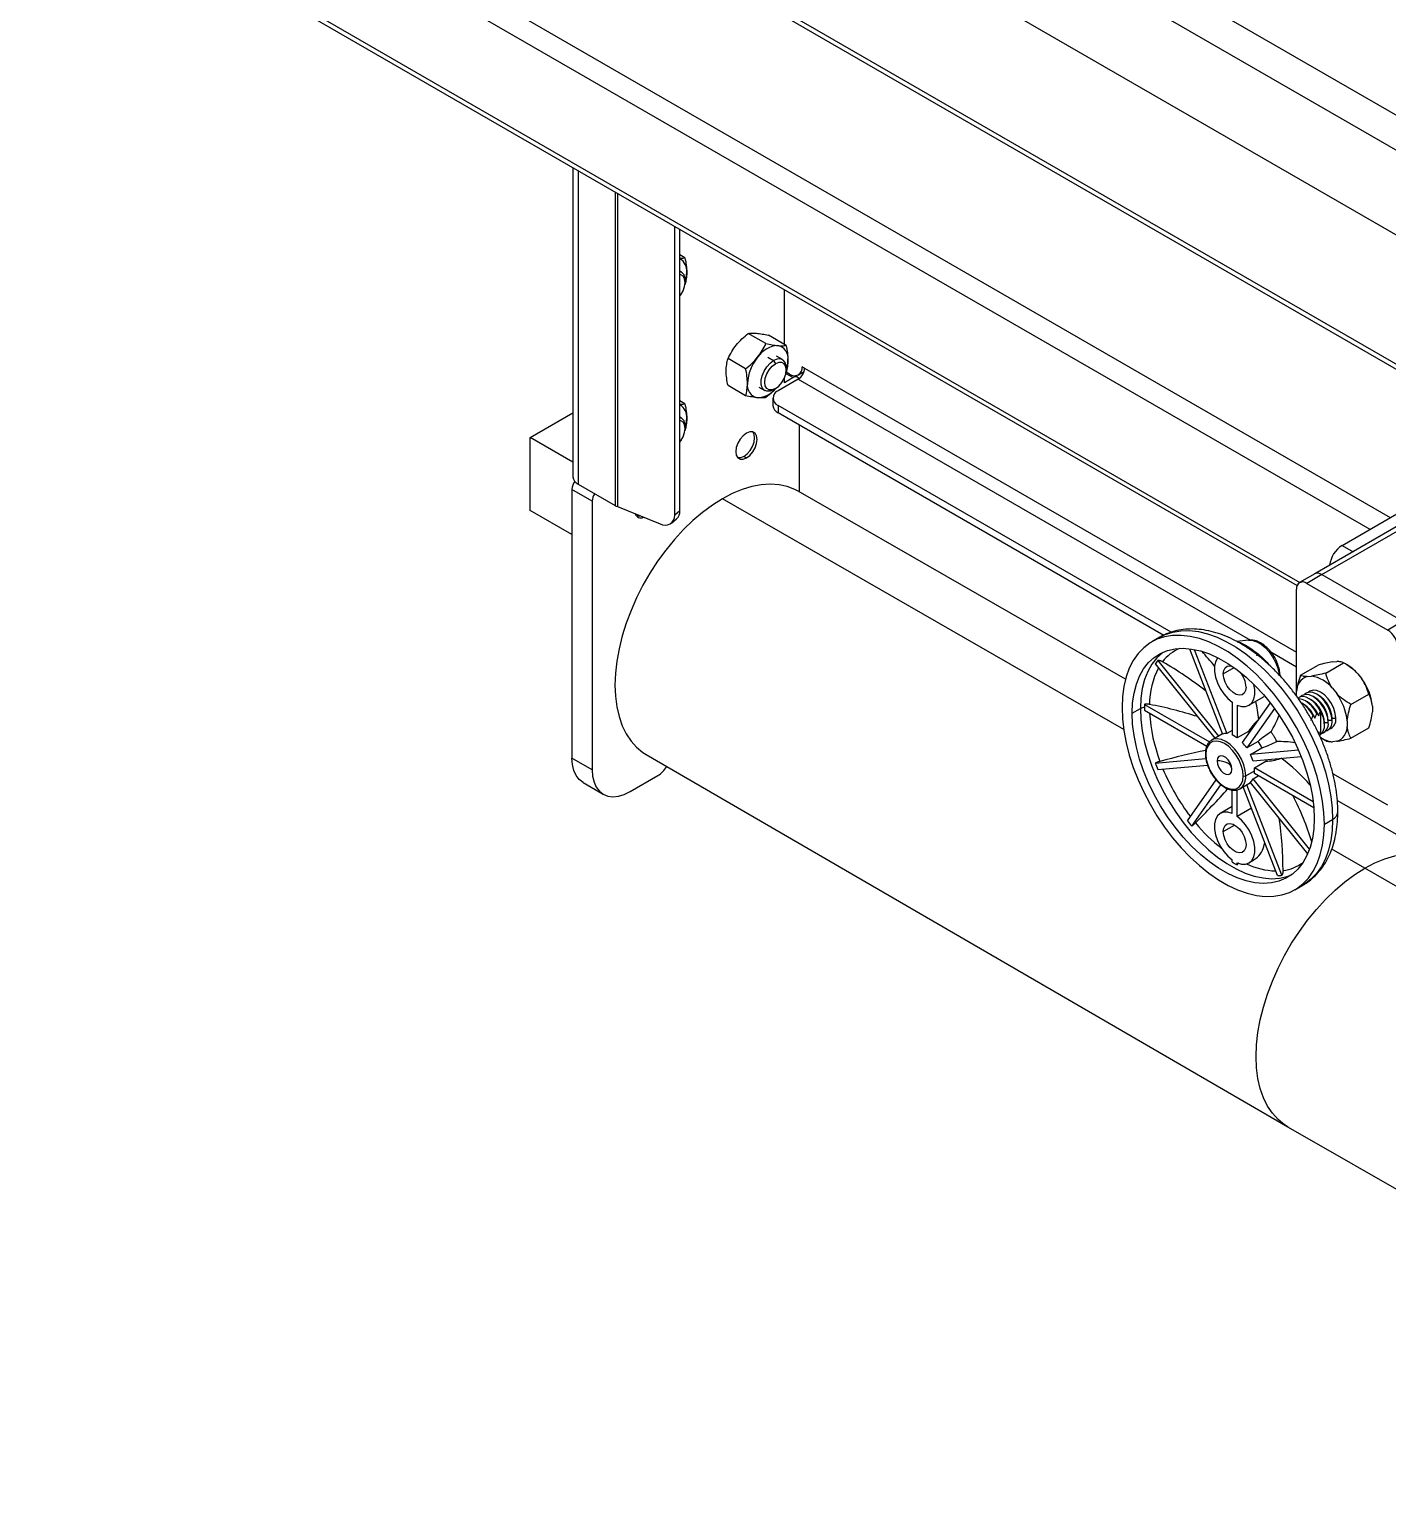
# Model space of a CAD drawing. Header units: millimetres. Extents: x 2 to 418, y 2 to 295.
# Drawn here: x 323.03 to 348.35, y 81.36 to 108.69 of the extents above; entities that cross this region are included whole.
import ezdxf

# ---------------------------------------------------------------- set-up
doc = ezdxf.new("R2010")
doc.units = ezdxf.units.MM

msp = doc.modelspace()

# ---------------------------------------------------------------- linework, layer by layer
at = {"color": 7, "linetype": 'Continuous', "lineweight": 25}
for p, q in [((325.67419, 115.53643), (350.84719, 101.00436)), ((350.92529, 101.04945), (325.80751, 115.54963)), ((323.22288, 114.12132), (348.39589, 99.58926)), ((335.15871, 112.56357), (353.21927, 102.13743)), ((323.08956, 111.93068), (346.66251, 98.3223)), ((347.12309, 98.52802), (361.68949, 106.93702)), ((360.69621, 106.45377), (346.98977, 98.54122)), ((333.16617, 106.11358), (333.16617, 100.34801)), ((335.06311, 99.63443), (335.06311, 105.0185)), ((335.15871, 99.71324), (335.15871, 104.96331)), ((335.25244, 104.43208), (335.15871, 104.4862)), ((335.18644, 104.16823), (335.15871, 104.18424)), ((335.25549, 103.9748), (335.25549, 104.01562)), ((337.10575, 102.81748), (337.10575, 103.83931)), ((336.76094, 102.83255), (336.43232, 103.02225)), ((337.13806, 102.79883), (336.80945, 102.98853)), ((336.38381, 102.36341), (336.0552, 102.55311)), ((336.9054, 102.51847), (336.94076, 102.45723)), ((337.07205, 102.53497), (336.96127, 102.59893)), ((337.20003, 102.26657), (337.13932, 102.30162)), ((337.1411, 102.34154), (337.1411, 102.38236)), ((337.35407, 102.20678), (337.30613, 102.23445)), ((337.36668, 102.25007), (337.4715, 102.31058)), ((337.48287, 102.37547), (337.43573, 102.40268)), ((336.38381, 101.86055), (336.0552, 102.05025)), ((336.62797, 102.02156), (336.73875, 101.95761)), ((336.9054, 101.97411), (336.94076, 101.99453)), ((337.36502, 102.17134), (336.9879, 101.95363)), ((337.27074, 102.19853), (337.10575, 102.10328)), ((337.10575, 102.10328), (337.10575, 102.18989)), ((335.25244, 101.71028), (335.15871, 101.76439)), ((336.89027, 101.81757), (336.89027, 101.68148)), ((344.31467, 97.45184), (336.9879, 101.6815)), ((336.9879, 101.6815), (336.9879, 101.54541)), ((332.36813, 101.08276), (333.16617, 101.54346)), ((335.18644, 101.44643), (335.15871, 101.46244)), ((344.17614, 97.39572), (336.9879, 101.54541)), ((347.50022, 99.0722), (351.74286, 101.52142)), ((335.25549, 101.25299), (335.25549, 101.29381)), ((337.38859, 100.06774), (337.38859, 101.31409)), ((332.36813, 99.72186), (332.36813, 101.08276)), ((333.16617, 100.62206), (332.36813, 101.08276)), ((333.52307, 99.89896), (333.14595, 100.11667)), ((333.14595, 100.11667), (333.14595, 95.10855)), ((333.2638, 100.21194), (333.95029, 99.81564)), ((343.46386, 96.58006), (337.36538, 100.08106)), ((333.52307, 99.89896), (333.52307, 94.89084)), ((333.9948, 99.79408), (334.79006, 99.47262)), ((333.14595, 99.27283), (332.36813, 99.72186)), ((335.0021, 99.48761), (335.0977, 99.56642)), ((335.15871, 99.71324), (335.06311, 99.63443)), ((346.98977, 98.54122), (346.70693, 98.37794)), ((347.12309, 98.52802), (346.84025, 98.36473)), ((347.12309, 98.52802), (348.63159, 97.65718)), ((346.65169, 96.34908), (346.65169, 98.25584)), ((346.84025, 98.36473), (348.34875, 97.4939)), ((348.63159, 97.65718), (348.34875, 97.4939)), ((344.10375, 97.36019), (343.95139, 97.27223)), ((344.0968, 97.35613), (344.10375, 97.36019)), ((345.75707, 97.30552), (345.53551, 97.28028)), ((344.65492, 97.14608), (345.27181, 95.55611)), ((344.74474, 97.13232), (345.35346, 95.56341)), ((344.01816, 96.86173), (345.12939, 95.47936)), ((344.0653, 96.9288), (345.19842, 95.51921)), ((346.7224, 96.65134), (347.05238, 96.84184)), ((347.1938, 96.69349), (347.52379, 96.88399)), ((347.31917, 96.90019), (347.39843, 96.90728)), ((347.59458, 96.84311), (347.52388, 96.88394)), ((346.84776, 96.62805), (346.92702, 96.63514)), ((347.79057, 96.6809), (347.86983, 96.5823)), ((345.76339, 96.09311), (346.0448, 96.25556)), ((346.65169, 96.26062), (346.65169, 96.34908)), ((346.92279, 96.19421), (346.88744, 96.21462)), ((346.9935, 96.23503), (346.95815, 96.25544)), ((347.06421, 96.27585), (347.02886, 96.29626)), ((347.12314, 96.32347), (347.09957, 96.33708)), ((347.31917, 96.40876), (347.39843, 96.31016)), ((347.66521, 96.10707), (347.99519, 96.29756)), ((343.58756, 95.94246), (343.73992, 96.03042)), ((343.81663, 96.10957), (345.02765, 95.41047)), ((343.81663, 96.0007), (344.97684, 95.33093)), ((345.44961, 96.15014), (345.44961, 95.53766)), ((345.54389, 96.09572), (345.54389, 95.48323)), ((346.15944, 96.13699), (345.64004, 95.39797)), ((346.23893, 96.03235), (345.72169, 95.2964)), ((346.78137, 96.11257), (346.74602, 96.13298)), ((346.85208, 96.15339), (346.81673, 96.1738)), ((347.09952, 95.98161), (347.09952, 95.54953)), ((348.0659, 96.07694), (348.0659, 95.97126)), ((347.17023, 95.72475), (347.17023, 95.76557)), ((347.24095, 95.76557), (347.17023, 95.76557)), ((347.24095, 95.76557), (347.24095, 95.80639)), ((347.31166, 95.80639), (347.24095, 95.80639)), ((347.31166, 95.80639), (347.31166, 95.84721)), ((347.38237, 95.84721), (347.31166, 95.84721)), ((347.38237, 95.84721), (347.38237, 95.87442)), ((347.5945, 95.80481), (347.5945, 95.69912)), ((347.66521, 95.4785), (347.99519, 95.66899)), ((345.06928, 95.44466), (345.06162, 95.43997)), ((345.27008, 95.56058), (345.06928, 95.44466)), ((345.44961, 95.61892), (345.35346, 95.56341)), ((345.75602, 95.60569), (345.54389, 95.48323)), ((345.93382, 95.41886), (345.72169, 95.2964)), ((347.06417, 95.59796), (347.05566, 95.57647)), ((347.07541, 95.53548), (347.09952, 95.54953)), ((347.12302, 95.47722), (347.19372, 95.4364)), ((347.39843, 95.42014), (347.31917, 95.41306)), ((334.53228, 95.17345), (346.48927, 88.23234)), ((345.79207, 95.17449), (346.0042, 95.29695)), ((346.68796, 95.2546), (345.79207, 95.17449)), ((346.73884, 95.13343), (345.83921, 95.05299)), ((333.52307, 94.89084), (333.14595, 95.10855)), ((344.01816, 95.01588), (344.96014, 95.10011)), ((344.0653, 94.89438), (344.99126, 94.97717)), ((345.70299, 94.77567), (345.86798, 94.87092)), ((345.86497, 94.92709), (346.07711, 95.04955)), ((346.96176, 94.29393), (345.86497, 94.92709)), ((333.3531, 94.65071), (333.73022, 94.433)), ((334.23018, 94.4825), (334.74873, 94.78185)), ((344.61587, 93.94076), (345.15029, 94.70115)), ((344.69752, 93.83919), (345.24079, 94.61218)), ((345.59424, 94.53531), (345.79508, 94.65125)), ((346.29598, 92.91642), (345.6544, 94.57004)), ((346.37763, 92.92372), (345.72342, 94.60988)), ((346.86052, 93.32585), (345.79207, 94.65499)), ((345.83921, 94.72207), (345.93537, 94.77758)), ((346.8935, 93.41053), (345.83921, 94.72207)), ((346.97364, 94.1782), (345.86497, 94.81822)), ((348.34875, 94.22774), (347.32796, 94.81702)), ((345.44961, 94.07474), (345.44961, 94.51177)), ((345.54389, 94.02031), (345.54389, 94.51651)), ((345.59424, 94.53531), (345.60189, 94.53999)), ((349.3557, 93.19769), (347.40936, 94.31504)), ((345.44961, 94.20407), (345.2301, 94.07735)), ((345.80843, 94.17303), (345.54389, 94.02031)), ((347.17023, 93.87422), (347.3226, 93.96218)), ((345.44961, 93.17231), (345.44961, 93.2106)), ((345.76339, 93.15356), (345.84438, 93.20032)), ((345.54389, 93.11788), (345.54389, 93.15617)), ((346.61784, 92.6533), (346.7702, 92.74126)), ((346.77716, 92.74532), (346.7702, 92.74126)), ((346.49326, 88.23004), (358.46037, 81.35999))]:
    msp.add_line(p, q, dxfattribs=at)
at = {"color": 8, "linetype": 'Continuous', "lineweight": 25}
for p, q in [((355.15229, 103.25334), (335.15871, 114.79539)), ((354.58656, 102.92675), (335.15871, 114.14221)), ((323.03432, 113.79472), (348.01873, 99.37153)), ((323.03432, 112.05277), (346.71466, 98.3824)), ((333.2638, 106.05721), (333.2638, 100.21194)), ((333.95029, 105.66091), (333.95029, 99.81564)), ((333.9948, 105.63522), (333.9948, 99.79408)), ((336.79462, 102.58242), (336.9054, 102.51847)), ((337.1342, 102.27735), (337.27074, 102.19853)), ((337.48287, 102.37547), (346.65169, 97.08242)), ((337.36502, 102.17134), (345.79154, 97.30682)), ((336.3515, 100.72883), (336.39864, 100.70162)), ((343.43019, 95.6389), (335.95081, 99.93965)), ((347.50022, 99.0722), (347.70489, 98.95405)), ((346.16853, 97.08919), (346.65169, 96.81026)), ((345.28462, 96.67746), (345.48495, 96.79311)), ((345.28462, 93.73792), (345.49678, 93.8604)), ((347.92448, 93.05461), (347.30601, 93.41024)), ((357.24777, 87.6512), (347.92448, 93.05461))]:
    msp.add_line(p, q, dxfattribs=at)
at = {"color": 7, "linetype": 'Continuous', "lineweight": 25, "flags": 128}
for points in [[(335.15871, 103.72089), (335.1729, 103.73995), (335.21722, 103.81672), (335.24568, 103.89764), (335.25549, 103.9748), (335.24568, 104.04063), (335.21722, 104.08869), (335.1729, 104.11429), (335.15871, 104.11697)], [(336.9054, 101.97411), (336.839, 101.9468), (336.77797, 101.94375), (336.72727, 101.96522), (336.691, 102.00945), (336.6721, 102.07287), (336.6721, 102.15034), (336.691, 102.23559), (336.72727, 102.3217), (336.77797, 102.4017), (336.839, 102.46911), (336.9054, 102.51847)], [(337.1411, 102.38236), (337.1387, 102.41971), (337.1198, 102.48313), (337.08353, 102.52736), (337.03283, 102.54883), (336.97181, 102.54578), (336.9054, 102.51847)], [(336.94076, 101.99453), (336.87885, 101.97011), (336.823, 101.97073), (336.77867, 101.99633), (336.75022, 102.04439), (336.74041, 102.11022), (336.75022, 102.18738), (336.77867, 102.2683), (336.823, 102.34507), (336.87885, 102.41017), (336.94076, 102.45723)], [(336.94076, 101.99453), (337.00267, 102.04159), (337.05852, 102.10669), (337.10284, 102.18346), (337.1313, 102.26439), (337.1411, 102.34154), (337.1313, 102.40737), (337.10284, 102.45544), (337.05852, 102.48103), (337.00267, 102.48165), (336.94076, 102.45723)], [(335.15871, 100.99908), (335.1729, 101.01815), (335.21722, 101.09492), (335.24568, 101.17584), (335.25549, 101.25299), (335.24568, 101.31883), (335.21722, 101.36689), (335.1729, 101.39249), (335.15871, 101.39517)], [(336.39864, 101.16433), (336.33673, 101.11726), (336.28088, 101.05216), (336.23656, 100.97539), (336.2081, 100.89447), (336.19829, 100.81732), (336.2081, 100.75148), (336.23656, 100.70342), (336.28088, 100.67782), (336.33673, 100.6772), (336.39864, 100.70162)], [(336.3515, 100.72883), (336.41341, 100.7759), (336.46926, 100.841), (336.51358, 100.91777), (336.54204, 100.99869), (336.55185, 101.07584), (336.54204, 101.14168), (336.51475, 101.18854)], [(336.39864, 100.70162), (336.46055, 100.74868), (336.5164, 100.81379), (336.56073, 100.89056), (336.58918, 100.97148), (336.59899, 101.04863), (336.58918, 101.11446), (336.56073, 101.16253), (336.5164, 101.18812), (336.46055, 101.18874), (336.39864, 101.16433)], [(336.3515, 100.72883), (336.28959, 100.70442), (336.23539, 100.70462)], [(337.36538, 100.08106), (337.30054, 100.11502), (337.15817, 100.16935), (337.0055, 100.20198), (336.84383, 100.21264), (336.67454, 100.20123), (336.49908, 100.16785), (336.31894, 100.11278), (336.13566, 100.0365), (335.95081, 99.93965)], [(335.95081, 99.93965), (335.76595, 99.82307), (335.58267, 99.68774), (335.40253, 99.53482), (335.22707, 99.36562), (335.05778, 99.18158), (334.89612, 98.98426), (334.74345, 98.77536), (334.60108, 98.55666), (334.47023, 98.33001), (334.352, 98.09736), (334.24742, 97.86069), (334.15737, 97.62202), (334.08263, 97.38339), (334.02382, 97.14682), (333.98145, 96.91434), (333.95588, 96.68794), (333.94734, 96.46954), (333.95588, 96.26101), (333.98145, 96.06412), (334.02382, 95.88056), (334.08263, 95.7119), (334.15737, 95.55956), (334.24742, 95.42486), (334.352, 95.30893), (334.47023, 95.21278), (334.53228, 95.17345)], [(334.42313, 99.62094), (334.40397, 99.61587), (334.34977, 99.61608)], [(347.17023, 93.87422), (347.1617, 94.08613), (347.13616, 94.30598), (347.09385, 94.53177), (347.03516, 94.76147), (346.96062, 94.99299), (346.8709, 95.22424), (346.76681, 95.45312), (346.6493, 95.67756), (346.51943, 95.89552), (346.37838, 96.10504), (346.22743, 96.30422), (346.06793, 96.49124), (345.90134, 96.66442), (345.72917, 96.8222), (345.55297, 96.96313), (345.37434, 97.08595), (345.1949, 97.18954), (345.01626, 97.27296), (344.84007, 97.33547), (344.66789, 97.37648), (344.5013, 97.39564), (344.34181, 97.39276), (344.19085, 97.36788), (344.0498, 97.32121), (343.91993, 97.25319), (343.80242, 97.16443), (343.69833, 97.05572), (343.60861, 96.92807), (343.53407, 96.78261), (343.47538, 96.62067), (343.43307, 96.44372), (343.40754, 96.25336), (343.399, 96.05131)], [(345.75707, 97.30552), (345.76222, 97.30604), (345.76517, 97.30628)], [(343.58756, 95.94246), (343.59627, 96.13569), (343.6223, 96.31689), (343.66539, 96.48419), (343.72509, 96.63588), (343.8008, 96.7704), (343.89173, 96.88637), (343.99696, 96.98261), (344.1154, 97.05812), (344.24584, 97.11212), (344.38693, 97.14407), (344.53724, 97.15364), (344.69522, 97.14073), (344.85924, 97.10547), (345.02763, 97.04822), (345.19866, 96.96957), (345.37057, 96.87033), (345.5416, 96.75152), (345.70999, 96.61434), (345.87401, 96.46023), (346.03199, 96.29074), (346.1823, 96.10763), (346.32339, 95.91278), (346.45383, 95.70817), (346.57227, 95.49591), (346.6775, 95.27819), (346.76843, 95.05722), (346.84414, 94.83529), (346.90384, 94.61467), (346.94693, 94.39762), (346.97297, 94.18636), (346.98167, 93.98308)], [(345.18291, 96.97766), (345.17642, 96.96975), (345.14041, 96.9033), (345.12195, 96.81969), (345.12195, 96.72304), (345.14041, 96.61812), (345.17642, 96.5101), (345.2282, 96.40428), (345.29321, 96.30588), (345.36825, 96.21976), (345.44961, 96.15014)], [(345.28462, 96.67746), (345.29321, 96.74152), (345.31829, 96.79046), (345.35783, 96.82033), (345.40863, 96.8287), (345.44174, 96.82334)], [(345.70888, 96.43254), (345.70029, 96.36849), (345.67521, 96.31955), (345.63567, 96.28968), (345.58487, 96.2813), (345.52694, 96.29511), (345.46656, 96.32996), (345.40863, 96.38305), (345.35783, 96.45007), (345.31829, 96.52559), (345.29321, 96.60349), (345.28462, 96.67746)], [(345.54389, 96.09572), (345.62525, 96.07139), (345.70028, 96.07089), (345.76529, 96.09422), (345.81708, 96.14025), (345.85308, 96.20671), (345.87154, 96.29032), (345.87154, 96.38696), (345.85658, 96.47762)], [(347.09952, 95.98161), (347.05541, 96.05378), (347.00376, 96.11854), (346.94691, 96.17297), (346.88739, 96.21465), (346.82787, 96.24169), (346.77102, 96.2529), (346.71938, 96.24777), (346.67526, 96.22653)], [(347.02881, 95.94079), (346.9847, 96.01296), (346.93305, 96.07772), (346.8762, 96.13215), (346.81668, 96.17383), (346.75716, 96.20087), (346.70031, 96.21208), (346.68759, 96.21235)], [(347.24095, 95.76557), (347.23131, 95.85567), (347.20305, 95.95075), (347.1581, 96.04435), (347.09952, 96.13007), (347.03131, 96.20208), (346.9581, 96.25547), (346.8849, 96.2866), (346.81668, 96.29335), (346.7581, 96.27526), (346.72591, 96.24941)], [(347.31166, 95.80639), (347.30202, 95.89649), (347.27376, 95.99157), (347.22881, 96.08517), (347.17023, 96.17089), (347.10202, 96.2429), (347.02881, 96.29629), (346.95561, 96.32742), (346.88739, 96.33417), (346.82881, 96.31608), (346.79662, 96.29023)], [(347.38237, 95.84721), (347.37273, 95.93731), (347.34447, 96.03239), (347.29952, 96.12599), (347.24095, 96.21171), (347.17273, 96.28372), (347.09952, 96.33711), (347.02632, 96.36824), (346.9581, 96.37499), (346.89952, 96.3569), (346.86733, 96.33105)], [(343.399, 96.05131), (343.40754, 95.8394), (343.43307, 95.61956), (343.47538, 95.39376), (343.53407, 95.16406), (343.60861, 94.93254), (343.69833, 94.7013), (343.80242, 94.47242), (343.91993, 94.24798), (344.0498, 94.03001), (344.19085, 93.82049), (344.34181, 93.62132), (344.5013, 93.43429), (344.66789, 93.26111), (344.84007, 93.10334), (345.01626, 92.9624), (345.1949, 92.83959), (345.37434, 92.736), (345.55297, 92.65257), (345.72917, 92.59007), (345.90134, 92.54906), (346.06793, 92.5299), (346.22743, 92.53278), (346.37838, 92.55766), (346.51943, 92.60432), (346.6493, 92.67234), (346.76681, 92.76111), (346.8709, 92.86981), (346.96062, 92.99747), (347.03516, 93.14292), (347.09385, 93.30486), (347.13616, 93.48181), (347.1617, 93.67217), (347.17023, 93.87422)], [(346.98167, 93.98308), (346.97297, 93.78985), (346.94693, 93.60865), (346.90384, 93.44135), (346.84414, 93.28966), (346.76843, 93.15513), (346.6775, 93.03916), (346.57227, 92.94293), (346.45383, 92.86742), (346.32339, 92.81341), (346.1823, 92.78146), (346.03199, 92.77189), (345.87401, 92.78481), (345.70999, 92.82007), (345.5416, 92.87732), (345.37057, 92.95596), (345.19866, 93.05521), (345.02763, 93.17402), (344.85924, 93.31119), (344.69522, 93.46531), (344.53724, 93.63479), (344.38693, 93.8179), (344.24584, 94.01276), (344.1154, 94.21737), (343.99696, 94.42962), (343.89173, 94.64735), (343.8008, 94.86831), (343.72509, 95.09024), (343.66539, 95.31087), (343.6223, 95.52792), (343.59627, 95.73917), (343.58756, 95.94246)], [(345.65585, 94.77567), (345.64713, 94.87004), (345.62142, 94.96974), (345.58, 95.06977), (345.52495, 95.16512), (345.45903, 95.251), (345.38555, 95.32312), (345.30819, 95.37784), (345.23082, 95.41244), (345.15734, 95.42516), (345.09142, 95.41539), (345.03637, 95.3836), (344.99496, 95.33139), (344.96924, 95.26138), (344.96053, 95.17708)], [(345.75602, 95.60569), (345.76837, 95.59649), (345.77561, 95.59087)], [(344.96053, 95.17708), (344.96924, 95.08271), (344.99496, 94.98301), (345.03637, 94.88298), (345.09142, 94.78763), (345.15734, 94.70175), (345.23082, 94.62963), (345.30819, 94.57491), (345.38555, 94.54031), (345.45903, 94.52759), (345.52495, 94.53736), (345.58, 94.56915), (345.62142, 94.62136), (345.64713, 94.69137), (345.65585, 94.77567)], [(345.44512, 94.89733), (345.43686, 94.95617), (345.41308, 95.01746), (345.37665, 95.07379), (345.33196, 95.11837), (345.28441, 95.14582), (345.23972, 95.15284), (345.20329, 95.13857), (345.17951, 95.10474), (345.17126, 95.05542)], [(333.3531, 94.65071), (333.35306, 94.65073), (333.281, 94.70656), (333.22302, 94.78234), (333.18056, 94.8762), (333.15466, 94.98584), (333.14595, 95.10855)], [(333.52307, 94.89084), (333.53178, 94.76813), (333.55768, 94.6585), (333.60014, 94.56463), (333.65812, 94.48885), (333.73018, 94.43302), (333.81455, 94.39851), (333.90916, 94.38618), (334.01167, 94.39633), (334.11956, 94.4287), (334.23018, 94.4825)], [(345.17126, 95.05542), (345.17951, 94.99657), (345.20329, 94.93529), (345.23972, 94.87896), (345.28441, 94.83438), (345.33196, 94.80693), (345.37665, 94.79991), (345.41308, 94.81418), (345.43686, 94.84801), (345.44512, 94.89733)], [(346.07406, 95.07399), (346.07531, 95.06485), (346.07711, 95.04955)], [(345.44961, 94.07474), (345.36825, 94.09907), (345.29321, 94.09957), (345.2282, 94.07624), (345.17642, 94.03021), (345.14041, 93.96375), (345.12195, 93.88014), (345.12195, 93.7835), (345.14041, 93.67858), (345.17642, 93.57055), (345.2282, 93.46473), (345.29321, 93.36634), (345.36825, 93.28021), (345.44961, 93.2106)], [(345.54389, 93.15617), (345.62525, 93.13185), (345.70028, 93.13134), (345.76529, 93.15468), (345.81708, 93.2007), (345.85308, 93.26716), (345.87154, 93.35077), (345.87154, 93.44741), (345.85308, 93.55233), (345.81708, 93.66036), (345.76529, 93.76618), (345.70028, 93.86457), (345.62525, 93.9507), (345.54389, 94.02031)], [(345.28462, 93.73792), (345.29321, 93.80197), (345.31829, 93.85091), (345.35783, 93.88078), (345.40863, 93.88915), (345.46656, 93.87535), (345.52694, 93.8405), (345.58487, 93.78741), (345.63567, 93.72039), (345.67521, 93.64487), (345.70029, 93.56697), (345.70888, 93.49299)], [(345.70888, 93.49299), (345.70029, 93.42894), (345.67521, 93.38), (345.63567, 93.35013), (345.58487, 93.34176), (345.52694, 93.35556), (345.46656, 93.39041), (345.40863, 93.4435), (345.35783, 93.51052), (345.31829, 93.58604), (345.29321, 93.66394), (345.28462, 93.73792)]]:
    msp.add_lwpolyline(points, dxfattribs=at)
at = {"color": 8, "linetype": 'Continuous', "lineweight": 25, "flags": 128}
for points in [[(344.10375, 97.36019), (344.20216, 97.40917), (344.34321, 97.45583), (344.49417, 97.48072), (344.65367, 97.48359), (344.82025, 97.46444), (344.99243, 97.42342), (345.16863, 97.36092), (345.34726, 97.2775), (345.5267, 97.17391), (345.70533, 97.05109), (345.88153, 96.91015), (346.0537, 96.75238), (346.22029, 96.5792), (346.37979, 96.39217), (346.53075, 96.193), (346.6718, 95.98348), (346.80167, 95.76552), (346.91918, 95.54108), (347.02326, 95.3122), (347.11298, 95.08095), (347.18753, 94.84943), (347.24622, 94.61973), (347.28852, 94.39394), (347.31406, 94.17409), (347.3226, 93.96218)], [(345.76517, 97.30628), (345.8346, 97.30147), (345.91209, 97.27575), (345.99132, 97.23001), (346.06882, 97.16625), (346.1412, 97.08726), (346.2053, 96.99648), (346.25831, 96.89788), (346.29793, 96.79578), (346.32241, 96.69463), (346.3271, 96.66103)], [(344.16332, 97.08107), (344.14932, 97.07057), (344.0441, 96.97433), (343.95316, 96.85836), (343.87746, 96.72384), (343.81775, 96.57215), (343.77466, 96.40485), (343.74863, 96.22365), (343.73992, 96.03042)], [(343.73992, 96.03042), (343.74863, 95.82713), (343.77466, 95.61588), (343.81775, 95.39882), (343.87746, 95.1782), (343.95316, 94.95627), (344.0441, 94.73531), (344.14932, 94.51758), (344.26776, 94.30532), (344.3982, 94.10072), (344.5393, 93.90586), (344.68961, 93.72275), (344.84758, 93.55327), (345.01161, 93.39915), (345.18, 93.26198), (345.35103, 93.14316), (345.52293, 93.04392), (345.69396, 92.96527), (345.86235, 92.90802), (346.02638, 92.87276), (346.18435, 92.85985), (346.33466, 92.86942), (346.47576, 92.90137), (346.55828, 92.93242)], [(345.70299, 94.77567), (345.69368, 94.87644), (345.66622, 94.9829), (345.622, 95.08971), (345.56322, 95.19152), (345.49283, 95.28323), (345.41436, 95.36023), (345.33176, 95.41867), (345.24915, 95.45561), (345.17069, 95.4692), (345.1003, 95.45876), (345.06928, 95.44466)], [(347.3226, 93.96218), (347.31406, 93.76013), (347.28852, 93.56977), (347.24622, 93.39282), (347.18753, 93.23088), (347.11298, 93.08543), (347.02326, 92.95777), (346.91918, 92.84907), (346.80167, 92.7603), (346.77716, 92.74532)], [(347.92448, 93.05461), (348.11151, 93.1526), (348.29695, 93.22978), (348.47921, 93.28549), (348.65673, 93.31927), (348.82801, 93.33081), (348.99158, 93.32003), (349.14605, 93.28702), (349.29009, 93.23205), (349.35969, 93.19538)], [(346.49326, 88.23004), (346.42648, 88.27213), (346.30687, 88.36942), (346.20106, 88.48671), (346.10995, 88.62299), (346.03432, 88.77712), (345.97482, 88.94777), (345.93196, 89.13349), (345.90609, 89.33269), (345.89744, 89.54368), (345.90609, 89.76465), (345.93196, 89.99371), (345.97482, 90.22893), (346.03432, 90.46827), (346.10995, 90.70972), (346.20106, 90.9512), (346.30687, 91.19065), (346.42648, 91.42604), (346.55887, 91.65535), (346.70292, 91.87663), (346.85738, 92.08799), (347.02095, 92.28762), (347.19223, 92.47383), (347.36976, 92.64502), (347.55201, 92.79974), (347.73745, 92.93666), (347.92448, 93.05461)]]:
    msp.add_lwpolyline(points, dxfattribs=at)
at = {"color": 7, "linetype": 'Continuous', "lineweight": 25}
for centre, radius, start, end in [((335.0251, 104.18815), 0.26241, 354.107448, 59.393073), ((335.10034, 104.03462), 0.15631, 353.015575, 68.072564), ((334.61767, 104.17192), 0.66855, 342.555678, 359.081823), ((337.0123, 102.31031), 0.48681, 93.429538, 146.565085), ((336.94025, 102.56566), 0.23454, 350.748121, 79.453222), ((337.23524, 102.05484), 0.81861, 140.227928, 177.360713), ((336.50328, 102.53866), 0.66855, 342.555678, 359.081823), ((337.29204, 102.37937), 0.14557, 230.796715, 9.214037), ((337.227, 102.38711), 0.25613, 302.605478, 357.394522), ((336.64899, 102.05483), 0.23454, 170.748121, 259.453222), ((336.58326, 102.2863), 0.46262, 272.824278, 321.166185), ((337.03954, 101.81757), 0.14554, 110.783421, 249.216579), ((337.31664, 102.14329), 0.07182, 30.689626, 129.724341), ((335.0251, 101.46635), 0.26241, 354.107448, 59.393073), ((337.05708, 101.69811), 0.16765, 185.694799, 245.625342), ((335.10034, 101.31282), 0.15631, 353.015575, 68.072564), ((334.61767, 101.45012), 0.66855, 342.55567, 359.081823), ((333.33299, 100.36464), 0.16765, 185.694799, 245.625342), ((333.40104, 100.10486), 0.25536, 141.749061, 177.348805), ((333.77163, 99.88907), 0.24876, 144.065234, 177.720677), ((334.12723, 100.1242), 0.35569, 240.167747, 248.140981), ((334.42947, 99.69747), 0.11241, 198.709239, 297.271555), ((334.88295, 99.62715), 0.1803, 238.989405, 2.311801), ((334.97662, 99.70282), 0.18238, 311.595494, 3.276831), ((347.7821, 98.63564), 0.51965, 122.849734, 172.773169), ((347.04498, 98.41898), 0.13413, 54.382423, 114.307119), ((346.76664, 98.27449), 0.11646, 50.796715, 189.214037), ((348.12792, 97.14867), 0.40981, 2.605478, 57.394522), ((341.33172, 93.76686), 4.86957, 38.882317, 43.172843), ((344.82415, 96.34536), 0.95721, 142.445007, 147.35365), ((340.92697, 91.27762), 6.48445, 51.512671, 60.168198), ((347.16907, 96.12948), 0.83086, 41.5806, 59.194362), ((345.24683, 96.41036), 0.46258, 2.748348, 38.882592), ((346.93799, 96.35625), 0.28639, 108.363416, 181.435241), ((346.83574, 96.02418), 0.61774, 38.503022, 81.502354), ((347.02578, 95.9641), 1.04622, 6.191654, 36.219706), ((346.71036, 95.78583), 0.53099, 2.218958, 57.775666), ((346.78107, 95.82665), 0.53099, 2.218958, 57.775666), ((346.55438, 95.69197), 1.04622, 6.191654, 36.219706), ((343.84507, 95.83964), 0.21783, 97.676085, 118.861837), ((346.01023, 96.05571), 2.19425, 178.593387, 180.004982), ((346.10449, 96.05571), 2.28852, 180.004777, 181.377336), ((342.5307, 88.78058), 7.45603, 72.226013, 79.335302), ((342.32773, 95.39855), 3.6455, 6.7897, 12.168272), ((346.4332, 95.63523), 0.58789, 26.763961, 57.851933), ((346.49271, 95.66134), 0.53566, 20.79847, 57.391995), ((346.56342, 95.70216), 0.53566, 20.79847, 57.391995), ((346.63965, 95.74501), 0.53099, 2.218958, 57.775666), ((346.60531, 95.70739), 0.56519, 1.75989, 29.023742), ((346.65272, 95.03253), 1.06422, 132.313538, 147.41365), ((344.21006, 96.76788), 2.28576, 329.251661, 337.87026), ((346.96081, 95.70739), 0.21014, 311.306624, 4.739022), ((347.06328, 95.73819), 0.17976, 288.25272, 8.75917), ((347.13399, 95.77901), 0.17976, 288.252762, 8.759167), ((347.2047, 95.81984), 0.17976, 288.252762, 8.759167), ((347.3082, 95.69195), 0.28639, 288.363416, 1.435241), ((345.33121, 95.35207), 0.21251, 83.988758, 106.230278), ((345.25132, 95.0853), 0.49391, 53.675517, 66.32986), ((345.02315, 94.81847), 0.84639, 34.379221, 43.209923), ((347.88582, 93.06527), 3.05773, 124.033285, 129.671294), ((345.18669, 94.90624), 0.90609, 25.544764, 34.455236), ((344.94125, 98.16598), 3.05961, 290.329246, 295.96381), ((346.31105, 93.1292), 2.28618, 82.143801, 90.759228), ((347.36225, 95.8817), 0.47062, 235.269695, 264.747813), ((347.93379, 80.92622), 14.6294, 101.719663, 105.169821), ((345.02884, 94.80847), 0.84646, 16.790579, 25.62078), ((334.49526, 95.18855), 0.47922, 301.931899, 330.525395), ((347.62469, 96.34528), 3.84375, 200.234312, 202.177047), ((345.18521, 94.66766), 0.38802, 62.042788, 92.060327), ((345.32539, 94.87006), 0.54259, 0.091164, 6.033776), ((345.41952, 94.87006), 0.44846, 353.36235, 0.110302), ((346.02911, 96.11269), 1.06422, 272.585143, 287.713224), ((344.3912, 92.43453), 3.32067, 40.752031, 53.491616), ((345.67942, 94.82116), 0.05123, 242.609672, 297.390328), ((345.64501, 94.80846), 0.21255, 313.780141, 336.018516), ((334.45756, 104.26948), 14.62247, 314.833829, 318.284209), ((342.08507, 92.07229), 5.06781, 16.92048, 27.371682), ((347.65181, 96.29765), 3.84342, 217.823149, 219.765994), ((339.91471, 93.03146), 6.48414, 359.831563, 8.487741), ((346.61658, 95.08491), 2.24051, 238.610591, 241.394786), ((346.25165, 93.8724), 0.95701, 272.654845, 277.564191)]:
    msp.add_arc(centre, radius, start, end, dxfattribs=at)
at = {"color": 8, "linetype": 'Continuous', "lineweight": 25}
for centre, radius, start, end in [((344.78547, 96.42287), 0.79419, 113.305176, 142.820427), ((345.35749, 96.11432), 1.44698, 152.235098, 180.257422), ((346.95177, 96.12729), 3.04474, 183.425182, 200.804451), ((344.9667, 95.19181), 0.01598, 184.044226, 247.262182), ((347.81674, 96.42453), 3.95928, 202.600275, 217.39952), ((345.30317, 94.88017), 0.14507, 13.09827, 63.848463), ((345.44307, 94.74764), 0.26143, 307.410672, 6.155312), ((347.25358, 94.11476), 0.16746, 294.338833, 354.356112), ((347.24084, 95.93531), 3.20343, 219.448729, 231.663115), ((346.30417, 94.3661), 1.36263, 244.580061, 268.224649), ((346.29944, 93.8003), 0.79415, 277.189542, 306.690019)]:
    msp.add_arc(centre, radius, start, end, dxfattribs=at)
at = {"color": 7, "linetype": 'Continuous', "lineweight": 25}
for points, knots in [([(335.15871, 104.42714), (335.16697, 104.42673), (335.20497, 104.42487), (335.2316, 104.42892), (335.25244, 104.43208)], [0, 0, 0, 0, 0.21740632, 1, 1, 1, 1]), ([(335.25244, 104.43208), (335.26271, 104.38508), (335.27118, 104.3388), (335.28291, 104.24831), (335.28613, 104.20412), (335.28613, 104.16121)], [0, 0, 0, 0, 0.5, 0.5, 1, 1, 1, 1]), ([(335.28613, 104.16121), (335.28613, 104.1183), (335.28291, 104.07783), (335.27118, 104.00088), (335.26271, 103.96437), (335.25244, 103.92923)], [0, 0, 0, 0, 0.5, 0.5, 1, 1, 1, 1]), ([(336.0552, 102.55311), (336.07574, 102.59736), (336.09831, 102.64087), (336.14937, 102.72574), (336.1779, 102.7671), (336.21008, 102.80713)], [0, 0, 0, 0, 0.5, 0.5, 1, 1, 1, 1]), ([(336.21008, 102.80713), (336.24226, 102.84716), (336.27723, 102.88479), (336.35174, 102.95613), (336.39125, 102.98986), (336.43232, 103.02225)], [0, 0, 0, 0, 0.5, 0.5, 1, 1, 1, 1]), ([(336.43232, 103.02225), (336.45286, 103.02542), (336.47544, 103.02754), (336.5265, 103.02869), (336.55502, 103.02771), (336.5872, 103.02484)], [0, 0, 0, 0, 0.5, 0.5, 1, 1, 1, 1]), ([(336.5872, 103.02484), (336.61938, 103.02196), (336.65435, 103.01726), (336.72886, 103.00488), (336.76838, 102.99721), (336.80945, 102.98853)], [0, 0, 0, 0, 0.5, 0.5, 1, 1, 1, 1]), ([(336.60606, 102.57853), (336.63824, 102.61856), (336.66677, 102.65992), (336.71783, 102.74479), (336.7404, 102.7883), (336.76094, 102.83255)], [0, 0, 0, 0, 0.5, 0.5, 1, 1, 1, 1]), ([(336.76094, 102.83255), (336.80201, 102.82386), (336.84152, 102.8162), (336.91604, 102.80382), (336.951, 102.79912), (336.98318, 102.79624)], [0, 0, 0, 0, 0.5, 0.5, 1, 1, 1, 1]), ([(336.98318, 102.79624), (337.01536, 102.79336), (337.04389, 102.79238), (337.09495, 102.79354), (337.11753, 102.79565), (337.13806, 102.79883)], [0, 0, 0, 0, 0.5, 0.5, 1, 1, 1, 1]), ([(337.13806, 102.79883), (337.14833, 102.75183), (337.1568, 102.70554), (337.16852, 102.61505), (337.17174, 102.57086), (337.17174, 102.52795)], [0, 0, 0, 0, 0.5, 0.5, 1, 1, 1, 1]), ([(336.02152, 102.32113), (336.02152, 102.36404), (336.02474, 102.40451), (336.03647, 102.48146), (336.04493, 102.51797), (336.0552, 102.55311)], [0, 0, 0, 0, 0.5, 0.5, 1, 1, 1, 1]), ([(336.38381, 102.36341), (336.42489, 102.3958), (336.4644, 102.42953), (336.53891, 102.50087), (336.57388, 102.5385), (336.60606, 102.57853)], [0, 0, 0, 0, 0.5, 0.5, 1, 1, 1, 1]), ([(337.17174, 102.52795), (337.17174, 102.48504), (337.16852, 102.44457), (337.1568, 102.36762), (337.14833, 102.33111), (337.13806, 102.29597)], [0, 0, 0, 0, 0.5, 0.5, 1, 1, 1, 1]), ([(336.0552, 102.05025), (336.04493, 102.09726), (336.03647, 102.14354), (336.02474, 102.23403), (336.02152, 102.27822), (336.02152, 102.32113)], [0, 0, 0, 0, 0.5, 0.5, 1, 1, 1, 1]), ([(336.4175, 102.09253), (336.4175, 102.13544), (336.41428, 102.17963), (336.40255, 102.27012), (336.39408, 102.31641), (336.38381, 102.36341)], [0, 0, 0, 0, 0.5, 0.5, 1, 1, 1, 1]), ([(336.38381, 101.86055), (336.39408, 101.8957), (336.40255, 101.9322), (336.41428, 102.00915), (336.4175, 102.04963), (336.4175, 102.09253)], [0, 0, 0, 0, 0.5, 0.5, 1, 1, 1, 1]), ([(336.93819, 101.99305), (336.91924, 101.97158), (336.86595, 101.91121), (336.80209, 101.8599), (336.76094, 101.82683)], [0, 0, 0, 0, 0.35553781, 1, 1, 1, 1]), ([(335.15871, 101.70534), (335.16697, 101.70493), (335.20497, 101.70307), (335.2316, 101.70711), (335.25244, 101.71028)], [0, 0, 0, 0, 0.21740632, 1, 1, 1, 1]), ([(335.25244, 101.71028), (335.26271, 101.66328), (335.27118, 101.617), (335.28291, 101.52651), (335.28613, 101.48232), (335.28613, 101.43941)], [0, 0, 0, 0, 0.5, 0.5, 1, 1, 1, 1]), ([(336.60606, 101.82424), (336.57388, 101.82712), (336.53891, 101.83182), (336.4644, 101.8442), (336.42489, 101.85187), (336.38381, 101.86055)], [0, 0, 0, 0, 0.5, 0.5, 1, 1, 1, 1]), ([(336.76094, 101.82683), (336.7404, 101.82366), (336.71783, 101.82154), (336.66677, 101.82039), (336.63824, 101.82137), (336.60606, 101.82424)], [0, 0, 0, 0, 0.5, 0.5, 1, 1, 1, 1]), ([(335.28613, 101.43941), (335.28613, 101.3965), (335.28291, 101.35603), (335.27118, 101.27908), (335.26271, 101.24257), (335.25244, 101.20742)], [0, 0, 0, 0, 0.5, 0.5, 1, 1, 1, 1]), ([(347.42023, 94.09825), (347.41975, 94.13491), (347.41839, 94.23993), (347.40357, 94.41802), (347.37107, 94.63272), (347.32304, 94.85026), (347.26036, 95.06892), (347.18358, 95.28711), (347.09344, 95.50325), (346.99068, 95.71579), (346.8761, 95.92318), (346.75057, 96.12392), (346.61498, 96.31651), (346.47027, 96.49952), (346.31741, 96.67156), (346.15738, 96.8313), (345.99115, 96.97745), (345.81972, 97.10877), (345.64411, 97.224), (345.46541, 97.32193), (345.28489, 97.40128), (345.10409, 97.46084), (344.92484, 97.49957), (344.74918, 97.51683), (344.57937, 97.51229), (344.41715, 97.48695), (344.26551, 97.43965), (344.15816, 97.39445), (344.1055, 97.3598), (344.09601, 97.35356)], [0, 0, 0, 0, 0.021106617, 0.060452136, 0.09973394, 0.138942629, 0.178065213, 0.217106583, 0.256081708, 0.295010924, 0.333917308, 0.372825343, 0.411754781, 0.45072833, 0.48977164, 0.528909587, 0.568164635, 0.607553611, 0.64708188, 0.686733629, 0.726450791, 0.766087611, 0.805455162, 0.844321434, 0.882470882, 0.919781866, 0.956276679, 0.992118181, 1, 1, 1, 1]), ([(346.34418, 96.6326), (346.34365, 96.6504), (346.34213, 96.70024), (346.3263, 96.7851), (346.29323, 96.88473), (346.24616, 96.98125), (346.18717, 97.07118), (346.118, 97.15144), (346.04033, 97.21893), (345.95866, 97.26915), (345.87692, 97.29852), (345.81323, 97.3104), (345.77805, 97.30569), (345.76856, 97.30442)], [0, 0, 0, 0, 0.05710525, 0.15993345, 0.26239306, 0.36448148, 0.46659095, 0.56930202, 0.67327559, 0.77923771, 0.87540331, 0.96640807, 1, 1, 1, 1]), ([(344.15269, 96.90281), (344.14992, 96.90435), (344.1444, 96.90743), (344.1359, 96.91154), (344.12727, 96.91525), (344.11852, 96.91854), (344.1077, 96.92204), (344.09483, 96.9253), (344.07997, 96.92788), (344.07019, 96.92849), (344.0653, 96.9288)], [0, 0, 0, 0, 0.10017522, 0.19994038, 0.29962361, 0.39955383, 0.50005752, 0.66704775, 0.83318664, 1, 1, 1, 1]), ([(347.31917, 96.90019), (347.28071, 96.89487), (347.23854, 96.88683), (347.14885, 96.86688), (347.10119, 96.85492), (347.05238, 96.84184)], [0, 0, 0, 0, 0.5, 0.5, 1, 1, 1, 1]), ([(347.52379, 96.88399), (347.51068, 96.89155), (347.49469, 96.89776), (347.45405, 96.90606), (347.42936, 96.90815), (347.39843, 96.90728)], [0, 0, 0, 0, 0.5, 0.5, 1, 1, 1, 1]), ([(347.79057, 96.6809), (347.75212, 96.7217), (347.70994, 96.75825), (347.62026, 96.82525), (347.5726, 96.85581), (347.52379, 96.88399)], [0, 0, 0, 0, 0.5, 0.5, 1, 1, 1, 1]), ([(346.7224, 96.65134), (346.70449, 96.59964), (346.68884, 96.54842), (346.66437, 96.44747), (346.65557, 96.39774), (346.65169, 96.34908)], [0, 0, 0, 0, 0.5, 0.5, 1, 1, 1, 1]), ([(346.84776, 96.62805), (346.81703, 96.62719), (346.79233, 96.62924), (346.75158, 96.63754), (346.73548, 96.64379), (346.7224, 96.65134)], [0, 0, 0, 0, 0.5, 0.5, 1, 1, 1, 1]), ([(347.1938, 96.69349), (347.14487, 96.68038), (347.09759, 96.66852), (347.00801, 96.64857), (346.96572, 96.6405), (346.92702, 96.63514)], [0, 0, 0, 0, 0.5, 0.5, 1, 1, 1, 1]), ([(347.31917, 96.40876), (347.28843, 96.45402), (347.26373, 96.50066), (347.22299, 96.59591), (347.20688, 96.64468), (347.1938, 96.69349)], [0, 0, 0, 0, 0.5, 0.5, 1, 1, 1, 1]), ([(347.99519, 96.29756), (347.98208, 96.3465), (347.9661, 96.39488), (347.92545, 96.49001), (347.90076, 96.53674), (347.86983, 96.5823)], [0, 0, 0, 0, 0.5, 0.5, 1, 1, 1, 1]), ([(347.66521, 96.10707), (347.61628, 96.13532), (347.56899, 96.16564), (347.47941, 96.23252), (347.43713, 96.26909), (347.39843, 96.31016)], [0, 0, 0, 0, 0.5, 0.5, 1, 1, 1, 1]), ([(348.0659, 96.07694), (348.06204, 96.12084), (348.0533, 96.16038), (348.02884, 96.23321), (348.01306, 96.26662), (347.99519, 96.29756)], [0, 0, 0, 0, 0.5, 0.5, 1, 1, 1, 1]), ([(343.91052, 96.10782), (343.90749, 96.10837), (343.90143, 96.10946), (343.89216, 96.11071), (343.8828, 96.11166), (343.87334, 96.11231), (343.86169, 96.11272), (343.84792, 96.11259), (343.8321, 96.11163), (343.8218, 96.11026), (343.81663, 96.10957)], [0, 0, 0, 0, 0.10017522, 0.19994038, 0.29962361, 0.39955383, 0.50005752, 0.66704775, 0.83318664, 1, 1, 1, 1]), ([(347.5945, 95.80481), (347.59836, 95.85316), (347.6071, 95.90279), (347.63157, 96.00387), (347.64734, 96.05549), (347.66521, 96.10707)], [0, 0, 0, 0, 0.5, 0.5, 1, 1, 1, 1]), ([(347.99519, 95.66899), (348.0131, 95.7207), (348.02875, 95.77191), (348.05322, 95.87286), (348.06202, 95.92259), (348.0659, 95.97126)], [0, 0, 0, 0, 0.5, 0.5, 1, 1, 1, 1]), ([(347.66521, 95.4785), (347.6473, 95.50952), (347.63165, 95.54267), (347.60718, 95.61537), (347.59838, 95.65494), (347.5945, 95.69912)], [0, 0, 0, 0, 0.5, 0.5, 1, 1, 1, 1]), ([(345.0613, 95.4382), (345.04635, 95.42739), (345.01393, 95.40392), (344.97973, 95.34789), (344.95534, 95.27697), (344.95232, 95.22006), (344.95076, 95.19068)], [0, 0, 0, 0, 0.21565617, 0.46794952, 0.72529428, 1, 1, 1, 1]), ([(346.17449, 95.59925), (346.17854, 95.59347), (346.18664, 95.58192), (346.19842, 95.56425), (346.20991, 95.54634), (346.22108, 95.52818), (346.23435, 95.50569), (346.24935, 95.47873), (346.26573, 95.44718), (346.27574, 95.42585), (346.28076, 95.41518)], [0, 0, 0, 0, 0.09996275, 0.1998136, 0.29965597, 0.39959332, 0.49972881, 0.66653015, 0.83312837, 1, 1, 1, 1]), ([(347.1938, 95.43635), (347.20692, 95.42878), (347.2229, 95.42257), (347.26355, 95.41427), (347.28823, 95.41219), (347.31917, 95.41306)], [0, 0, 0, 0, 0.5, 0.5, 1, 1, 1, 1]), ([(347.39843, 95.42014), (347.43688, 95.42547), (347.47906, 95.4335), (347.56874, 95.45346), (347.6164, 95.46542), (347.66521, 95.4785)], [0, 0, 0, 0, 0.5, 0.5, 1, 1, 1, 1]), ([(344.95076, 95.19068), (344.9512, 95.17496), (344.95246, 95.12949), (344.96641, 95.04944), (344.99658, 94.95241), (345.04078, 94.85748), (345.08239, 94.78564), (345.11129, 94.75015), (345.11854, 94.74124)], [0, 0, 0, 0, 0.10887787, 0.31483013, 0.52055233, 0.72593068, 0.93119214, 1, 1, 1, 1]), ([(344.10555, 95.04586), (344.10278, 95.0451), (344.09726, 95.04359), (344.08875, 95.04109), (344.08013, 95.03844), (344.07138, 95.03562), (344.06056, 95.03199), (344.04769, 95.02743), (344.03283, 95.02183), (344.02305, 95.01787), (344.01816, 95.01588)], [0, 0, 0, 0, 0.10017522, 0.19994038, 0.29962361, 0.39955383, 0.50005752, 0.66704775, 0.83318664, 1, 1, 1, 1]), ([(345.11854, 94.74124), (345.13246, 94.72288), (345.16735, 94.67685), (345.23162, 94.61618), (345.30713, 94.56119), (345.3846, 94.52395), (345.46116, 94.50544), (345.53204, 94.50958), (345.58034, 94.52304), (345.59976, 94.53966), (345.60222, 94.54176)], [0, 0, 0, 0, 0.09755799, 0.24455122, 0.39208869, 0.54033402, 0.68897602, 0.83613733, 0.97922663, 1, 1, 1, 1]), ([(346.77795, 92.74789), (346.81195, 92.76851), (346.88951, 92.81556), (346.99687, 92.90977), (347.10098, 93.02527), (347.19122, 93.1565), (347.26759, 93.30224), (347.3294, 93.46213), (347.37609, 93.63525), (347.40683, 93.82045), (347.41902, 93.97664), (347.41996, 94.071), (347.42023, 94.09825)], [0, 0, 0, 0, 0.08123313, 0.18534179, 0.28983224, 0.39554699, 0.50311734, 0.61286482, 0.7247514, 0.83842079, 0.9533346, 1, 1, 1, 1]), ([(344.76718, 93.89989), (344.76502, 93.89776), (344.76073, 93.89352), (344.754, 93.88711), (344.74714, 93.88075), (344.74017, 93.87446), (344.73311, 93.86826), (344.726, 93.86216), (344.71886, 93.85619), (344.71173, 93.85037), (344.70462, 93.84469), (344.69987, 93.84102), (344.69752, 93.83919)], [0, 0, 0, 0, 0.10580524, 0.21032023, 0.31354503, 0.41547969, 0.5161243, 0.61547894, 0.71354372, 0.81031874, 0.90580412, 1, 1, 1, 1]), ([(345.84089, 93.20597), (345.86809, 93.22173), (345.93828, 93.26241), (346.01734, 93.37707), (346.04572, 93.48221), (346.05834, 93.52892)], [0, 0, 0, 0, 0.26008207, 0.67127255, 1, 1, 1, 1]), ([(345.56667, 93.1519), (345.56559, 93.14981), (345.55925, 93.13761), (345.55085, 93.12682), (345.54389, 93.11788)], [0, 0, 0, 0, 0.17104337, 1, 1, 1, 1]), ([(346.39883, 93.0124), (346.39877, 93.00905), (346.39866, 93.0024), (346.39789, 92.99255), (346.39671, 92.98292), (346.39509, 92.97353), (346.39307, 92.96442), (346.39067, 92.95561), (346.38791, 92.94711), (346.3848, 92.93896), (346.38141, 92.93114), (346.37889, 92.92618), (346.37763, 92.92372)], [0, 0, 0, 0, 0.105805242, 0.210320232, 0.313545026, 0.415479689, 0.516124299, 0.615478942, 0.713543717, 0.810318735, 0.905804118, 1, 1, 1, 1])]:
    msp.add_open_spline(points, degree=3, knots=knots, dxfattribs=at)
at = {"color": 8, "linetype": 'Continuous', "lineweight": 25}
for points, knots in [([(345.54342, 97.27595), (345.56268, 97.27223), (345.60386, 97.26427), (345.69734, 97.21347), (345.81999, 97.13897), (345.90086, 97.07523), (345.94136, 97.0433)], [0, 0, 0, 0, 0.22641917, 0.4842129, 0.74163123, 1, 1, 1, 1]), ([(345.9077, 97.02292), (345.90909, 97.02257), (345.91195, 97.02186), (345.92354, 97.02891), (345.93546, 97.03853), (345.94136, 97.0433)], [0, 0, 0, 0, 0.32457688, 0.66534957, 1, 1, 1, 1]), ([(345.94136, 97.0433), (345.98677, 97.00294), (346.07346, 96.92589), (346.14134, 96.84858), (346.17367, 96.81176)], [0, 0, 0, 0, 0.52374846, 1, 1, 1, 1])]:
    msp.add_open_spline(points, degree=3, knots=knots, dxfattribs=at)
at = {"color": 7, "linetype": 'Continuous', "lineweight": 25}
for points in [[(346.99346, 95.85154), (347.00405, 95.88142), (347.01605, 95.91114), (347.02881, 95.94079)], [(347.02881, 95.94079), (347.04157, 95.92587), (347.05357, 95.91), (347.06417, 95.89236)], [(347.06417, 95.89236), (347.07477, 95.92224), (347.08676, 95.95196), (347.09952, 95.98161)], [(346.92275, 95.81072), (346.93334, 95.8406), (346.94534, 95.87032), (346.9581, 95.89996)], [(346.9581, 95.89996), (346.97086, 95.88505), (346.98286, 95.86918), (346.99346, 95.85154)], [(347.09952, 95.54953), (347.08676, 95.56444), (347.07477, 95.58031), (347.06417, 95.59796)]]:
    msp.add_open_spline(points, degree=3, dxfattribs=at)

doc.saveas('drawing.dxf')
